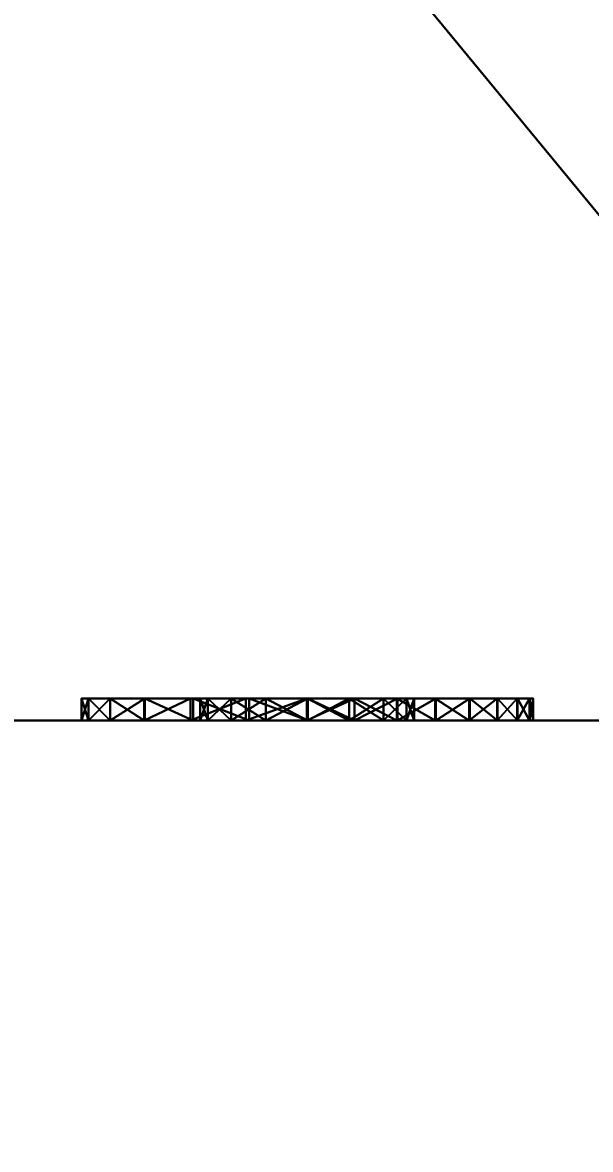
# Model space of a CAD drawing. Extents: x -4.3 to 2.7, y -5.9 to 5.2.
# Drawn here: x 0.0215 to 0.0736, y 3.8242 to 3.9275 of the extents above; entities that cross this region are included whole.
import ezdxf

# ---------------------------------------------------------------- set-up
doc = ezdxf.new("R2010")
doc.units = 0
doc.header["$LTSCALE"] = 0.0254
doc.layers.get('0').update_dxf_attribs({"linetype": 'CONTINUOUS'})
doc.layers.get('DEFPOINTS').update_dxf_attribs({"linetype": 'CONTINUOUS'})
doc.layers.add('ATMOSC', color=190, linetype='CONTINUOUS')
doc.layers.add('ROOM', color=252, linetype='CONTINUOUS')
doc.styles.add('TAHOMA', font='')
doc.styles.get('TAHOMA').set_extended_font_data('Tahoma')
doc.dimstyles.new('DIMSTYLE1', dxfattribs={"dimtxt": 0.211521, "dimasz": 0.0127, "dimexe": 0.0127, "dimexo": 0.0127, "dimgap": 0.00254, "dimtad": 0, "dimtih": 1, "dimtoh": 1, "dimdec": 3, "dimzin": 0, "dimtxsty": 'TAHOMA', "dimblk": 'ARCHTICK', "dimcen": 0.09, "dimazin": 3, "dimtfac": 1, "dimtdec": 4, "dimtofl": 0, "dimtmove": 0, "dimatfit": 3, "dimtolj": 1, "dimtzin": 0})

# ---------------------------------------------------------------- blocks, each defined once
blk = doc.blocks.new('GROUPE85_1')
at = {"color": 0}
for p, q in [((0.16848, 0.04035), (0.16848, 0.04035, 0.002)), ((0.16848, 0.04035), (0.16848, 0.04035, 0.002)), ((0.17409, 0.041), (0.17409, 0.041, 0.002)), ((0.17409, 0.041), (0.17409, 0.041, 0.002)), ((0.17844, 0.04063), (0.17844, 0.04063, 0.002)), ((0.17844, 0.04063), (0.17844, 0.04063, 0.002)), ((0.18237, 0.03953), (0.18237, 0.03953, 0.002)), ((0.18237, 0.03953), (0.18237, 0.03953, 0.002)), ((0.16343, 0.0384), (0.16343, 0.0384, 0.002)), ((0.16343, 0.0384), (0.16343, 0.0384, 0.002)), ((0.1859, 0.03768), (0.1859, 0.03768, 0.002)), ((0.1859, 0.03768), (0.1859, 0.03768, 0.002)), ((0.15919, 0.03521), (0.15919, 0.03521, 0.002)), ((0.15919, 0.03521), (0.15919, 0.03521, 0.002)), ((0.18901, 0.03509), (0.18901, 0.03509, 0.002)), ((0.18901, 0.03509), (0.18901, 0.03509, 0.002)), ((0.17413, 0.03236), (0.17413, 0.03236, 0.002)), ((0.17413, 0.03236), (0.17413, 0.03236, 0.002)), ((0.17031, 0.03156), (0.17031, 0.03156, 0.002)), ((0.17031, 0.03156), (0.17031, 0.03156, 0.002)), ((0.17795, 0.03156), (0.17795, 0.03156, 0.002)), ((0.17795, 0.03156), (0.17795, 0.03156, 0.002)), ((0.19155, 0.03195), (0.19155, 0.03195, 0.002)), ((0.19155, 0.03195), (0.19155, 0.03195, 0.002)), ((0.15605, 0.03085), (0.15605, 0.03085, 0.002)), ((0.15605, 0.03085), (0.15605, 0.03085, 0.002)), ((0.16715, 0.02919), (0.16715, 0.02919, 0.002)), ((0.16715, 0.02919), (0.16715, 0.02919, 0.002)), ((0.1811, 0.02919), (0.1811, 0.02919, 0.002)), ((0.1811, 0.02919), (0.1811, 0.02919, 0.002)), ((0.19337, 0.02841), (0.19337, 0.02841, 0.002)), ((0.19337, 0.02841), (0.19337, 0.02841, 0.002)), ((0.15409, 0.02582), (0.15409, 0.02582, 0.002)), ((0.15409, 0.02582), (0.15409, 0.02582, 0.002)), ((0.16502, 0.02532), (0.16502, 0.02532, 0.002)), ((0.16502, 0.02532), (0.16502, 0.02532, 0.002)), ((0.18321, 0.02533), (0.18321, 0.02533, 0.002)), ((0.18321, 0.02533), (0.18321, 0.02533, 0.002)), ((0.19446, 0.02448), (0.19446, 0.02448, 0.002)), ((0.19446, 0.02448), (0.19446, 0.02448, 0.002)), ((0.15344, 0.02061), (0.15344, 0.02061, 0.002)), ((0.15344, 0.02061), (0.15344, 0.02061, 0.002)), ((0.16431, 0.02005), (0.16431, 0.02005, 0.002)), ((0.16431, 0.02005), (0.16431, 0.02005, 0.002)), ((0.18391, 0.02012), (0.18391, 0.02012, 0.002)), ((0.18391, 0.02012), (0.18391, 0.02012, 0.002)), ((0.19482, 0.02016), (0.19482, 0.02016, 0.002)), ((0.19482, 0.02016), (0.19482, 0.02016, 0.002)), ((0.19446, 0.01581), (0.19446, 0.01581, 0.002)), ((0.19446, 0.01581), (0.19446, 0.01581, 0.002)), ((0.16502, 0.01478), (0.16502, 0.01478, 0.002)), ((0.16502, 0.01478), (0.16502, 0.01478, 0.002)), ((0.18321, 0.0148), (0.18321, 0.0148, 0.002)), ((0.18321, 0.0148), (0.18321, 0.0148, 0.002)), ((0.15409, 0.01423), (0.15409, 0.01423, 0.002)), ((0.15409, 0.01423), (0.15409, 0.01423, 0.002)), ((0.19335, 0.01184), (0.19335, 0.01184, 0.002)), ((0.19335, 0.01184), (0.19335, 0.01184, 0.002)), ((0.16715, 0.01091), (0.16715, 0.01091, 0.002)), ((0.16715, 0.01091), (0.16715, 0.01091, 0.002)), ((0.1811, 0.01091), (0.1811, 0.01091, 0.002)), ((0.1811, 0.01091), (0.1811, 0.01091, 0.002)), ((0.15605, 0.00889), (0.15605, 0.00889, 0.002)), ((0.15605, 0.00889), (0.15605, 0.00889, 0.002)), ((0.17031, 0.00853), (0.17031, 0.00853, 0.002)), ((0.17031, 0.00853), (0.17031, 0.00853, 0.002)), ((0.17795, 0.00853), (0.17795, 0.00853, 0.002)), ((0.17795, 0.00853), (0.17795, 0.00853, 0.002)), ((0.19152, 0.00827), (0.19152, 0.00827, 0.002)), ((0.19152, 0.00827), (0.19152, 0.00827, 0.002)), ((0.17413, 0.00774), (0.17413, 0.00774, 0.002)), ((0.17413, 0.00774), (0.17413, 0.00774, 0.002)), ((0.15925, 0.00466), (0.15925, 0.00466, 0.002)), ((0.15925, 0.00466), (0.15925, 0.00466, 0.002)), ((0.18895, 0.00508), (0.18895, 0.00508, 0.002)), ((0.18895, 0.00508), (0.18895, 0.00508, 0.002)), ((0.18583, 0.00246), (0.18583, 0.00246, 0.002)), ((0.18583, 0.00246), (0.18583, 0.00246, 0.002)), ((0.16365, 0.00159), (0.16365, 0.00159, 0.002)), ((0.16365, 0.00159), (0.16365, 0.00159, 0.002)), ((0.18232, 0.00059), (0.18232, 0.00059, 0.002)), ((0.18232, 0.00059), (0.18232, 0.00059, 0.002)), ((0.16878, -0.00028), (0.16878, -0.00028, 0.002)), ((0.16878, -0.00028), (0.16878, -0.00028, 0.002)), ((0.17417, -0.00091), (0.17417, -0.00091, 0.002)), ((0.17417, -0.00091), (0.17417, -0.00091, 0.002)), ((0.17843, -0.00053), (0.17843, -0.00053, 0.002)), ((0.17843, -0.00053), (0.17843, -0.00053, 0.002))]:
    blk.add_line(p, q, dxfattribs=at)
at = {"color": 28}
mesh = blk.add_polyface(dxfattribs=at)
corners = [(0.15409, 0.02582), (0.15409, 0.01423), (0.15344, 0.02061), (0.15605, 0.03085), (0.15605, 0.00889), (0.15919, 0.03521), (0.15925, 0.00466), (0.16343, 0.0384), (0.16365, 0.00159), (0.16431, 0.02005), (0.16502, 0.02532), (0.16848, 0.04035), (0.16715, 0.02919), (0.17031, 0.03156), (0.17409, 0.041), (0.17413, 0.03236), (0.17844, 0.04063), (0.17795, 0.03156), (0.1811, 0.02919), (0.18237, 0.03953), (0.18321, 0.02533), (0.1859, 0.03768), (0.18391, 0.02012), (0.18583, 0.00246), (0.18895, 0.00508), (0.18901, 0.03509), (0.19152, 0.00827), (0.19155, 0.03195), (0.19335, 0.01184), (0.19337, 0.02841), (0.19446, 0.01581), (0.19446, 0.02448), (0.19482, 0.02016), (0.16502, 0.01478), (0.16878, -0.00028), (0.16715, 0.01091), (0.17031, 0.00853), (0.17417, -0.00091), (0.17413, 0.00774), (0.17795, 0.00853), (0.17843, -0.00053), (0.1811, 0.01091), (0.18232, 0.00059), (0.18321, 0.0148)]
mesh.append_faces([[corners[k] for k in face] for face in [(0, 1, 2), (30, 31, 32)]], dxfattribs={"vtx0": -1, "color": 28})
mesh.append_faces([[corners[k] for k in face] for face in [(1, 3, 4), (4, 5, 6), (6, 7, 8), (9, 7, 10), (10, 11, 12), (12, 11, 13), (13, 14, 15), (15, 16, 17), (17, 16, 18), (18, 19, 20), (20, 21, 22), (23, 21, 24), (24, 25, 26), (26, 27, 28), (28, 29, 30), (8, 33, 34), (33, 8, 9), (34, 36, 37), (37, 39, 40), (40, 41, 42), (42, 43, 23)]], dxfattribs={"vtx0": -1, "vtx1": -1, "color": 28})
mesh.append_faces([[corners[k] for k in face] for face in [(8, 7, 9), (22, 21, 23)]], dxfattribs={"vtx0": -1, "vtx1": -1, "vtx2": -1, "color": 28})
mesh.append_faces([[corners[k] for k in face] for face in [(1, 0, 3), (4, 3, 5), (6, 5, 7), (10, 7, 11), (13, 11, 14), (15, 14, 16), (18, 16, 19), (20, 19, 21), (24, 21, 25), (26, 25, 27), (28, 27, 29), (30, 29, 31), (34, 33, 35), (34, 35, 36), (37, 36, 38), (37, 38, 39), (40, 39, 41), (42, 41, 43), (23, 43, 22)]], dxfattribs={"vtx0": -1, "vtx2": -1, "color": 28})
mesh = blk.add_polyface(dxfattribs=at)
corners = [(0.16365, 0.00159, 0.002), (0.16502, 0.01478, 0.002), (0.16431, 0.02005, 0.002), (0.16878, -0.00028, 0.002), (0.16715, 0.01091, 0.002), (0.17031, 0.00853, 0.002), (0.17417, -0.00091, 0.002), (0.17413, 0.00774, 0.002), (0.17795, 0.00853, 0.002), (0.17843, -0.00053, 0.002), (0.1811, 0.01091, 0.002), (0.18232, 0.00059, 0.002), (0.18321, 0.0148, 0.002), (0.18583, 0.00246, 0.002), (0.18391, 0.02012, 0.002), (0.15409, 0.01423, 0.002), (0.15409, 0.02582, 0.002), (0.15344, 0.02061, 0.002), (0.15605, 0.00889, 0.002), (0.15605, 0.03085, 0.002), (0.15925, 0.00466, 0.002), (0.15919, 0.03521, 0.002), (0.16343, 0.0384, 0.002), (0.16502, 0.02532, 0.002), (0.16848, 0.04035, 0.002), (0.16715, 0.02919, 0.002), (0.17031, 0.03156, 0.002), (0.17409, 0.041, 0.002), (0.17413, 0.03236, 0.002), (0.17844, 0.04063, 0.002), (0.17795, 0.03156, 0.002), (0.1811, 0.02919, 0.002), (0.18237, 0.03953, 0.002), (0.18321, 0.02533, 0.002), (0.1859, 0.03768, 0.002), (0.18895, 0.00508, 0.002), (0.18901, 0.03509, 0.002), (0.19152, 0.00827, 0.002), (0.19155, 0.03195, 0.002), (0.19335, 0.01184, 0.002), (0.19337, 0.02841, 0.002), (0.19446, 0.01581, 0.002), (0.19446, 0.02448, 0.002), (0.19482, 0.02016, 0.002)]
mesh.append_faces([[corners[k] for k in face] for face in [(15, 16, 17), (42, 41, 43)]], dxfattribs={"vtx0": -1, "color": 28})
mesh.append_faces([[corners[k] for k in face] for face in [(1, 3, 4), (4, 3, 5), (5, 6, 7), (7, 6, 8), (8, 9, 10), (10, 11, 12), (12, 13, 14), (16, 18, 19), (19, 20, 21), (21, 20, 22), (22, 23, 24), (24, 26, 27), (27, 28, 29), (29, 31, 32), (32, 33, 34), (34, 35, 36), (36, 37, 38), (38, 39, 40), (40, 41, 42)]], dxfattribs={"vtx0": -1, "vtx1": -1, "color": 28})
mesh.append_faces([[corners[k] for k in face] for face in [(22, 0, 2), (34, 14, 13)]], dxfattribs={"vtx0": -1, "vtx1": -1, "vtx2": -1, "color": 28})
mesh.append_faces([[corners[k] for k in face] for face in [(0, 1, 2), (1, 0, 3), (5, 3, 6), (8, 6, 9), (10, 9, 11), (12, 11, 13), (16, 15, 18), (19, 18, 20), (22, 20, 0), (22, 2, 23), (24, 23, 25), (24, 25, 26), (27, 26, 28), (29, 28, 30), (29, 30, 31), (32, 31, 33), (34, 33, 14), (34, 13, 35), (36, 35, 37), (38, 37, 39), (40, 39, 41)]], dxfattribs={"vtx0": -1, "vtx2": -1, "color": 28})
mesh = blk.add_polyface(dxfattribs=at)
corners = [(0.16343, 0.0384, 0.002), (0.16848, 0.04035), (0.16343, 0.0384), (0.16848, 0.04035, 0.002)]
mesh.append_faces([[corners[k] for k in face] for face in [(0, 1, 2), (1, 0, 3)]], dxfattribs={"vtx0": -1, "color": 28})
mesh = blk.add_polyface(dxfattribs=at)
corners = [(0.16848, 0.04035, 0.002), (0.17409, 0.041), (0.16848, 0.04035), (0.17409, 0.041, 0.002)]
mesh.append_faces([[corners[k] for k in face] for face in [(0, 1, 2), (1, 0, 3)]], dxfattribs={"vtx0": -1, "color": 28})
mesh = blk.add_polyface(dxfattribs=at)
corners = [(0.17409, 0.041, 0.002), (0.17844, 0.04063), (0.17409, 0.041), (0.17844, 0.04063, 0.002)]
mesh.append_faces([[corners[k] for k in face] for face in [(0, 1, 2), (1, 0, 3)]], dxfattribs={"vtx0": -1, "color": 28})
mesh = blk.add_polyface(dxfattribs=at)
corners = [(0.17844, 0.04063, 0.002), (0.18237, 0.03953), (0.17844, 0.04063), (0.18237, 0.03953, 0.002)]
mesh.append_faces([[corners[k] for k in face] for face in [(0, 1, 2), (1, 0, 3)]], dxfattribs={"vtx0": -1, "color": 28})
mesh = blk.add_polyface(dxfattribs=at)
corners = [(0.18237, 0.03953, 0.002), (0.1859, 0.03768), (0.18237, 0.03953), (0.1859, 0.03768, 0.002)]
mesh.append_faces([[corners[k] for k in face] for face in [(0, 1, 2), (1, 0, 3)]], dxfattribs={"vtx0": -1, "color": 28})
mesh = blk.add_polyface(dxfattribs=at)
corners = [(0.15919, 0.03521, 0.002), (0.16343, 0.0384), (0.15919, 0.03521), (0.16343, 0.0384, 0.002)]
mesh.append_faces([[corners[k] for k in face] for face in [(0, 1, 2), (1, 0, 3)]], dxfattribs={"vtx0": -1, "color": 28})
mesh = blk.add_polyface(dxfattribs=at)
corners = [(0.1859, 0.03768, 0.002), (0.18901, 0.03509), (0.1859, 0.03768), (0.18901, 0.03509, 0.002)]
mesh.append_faces([[corners[k] for k in face] for face in [(0, 1, 2), (1, 0, 3)]], dxfattribs={"vtx0": -1, "color": 28})
mesh = blk.add_polyface(dxfattribs=at)
corners = [(0.15919, 0.03521, 0.002), (0.15605, 0.03085), (0.15605, 0.03085, 0.002), (0.15919, 0.03521)]
mesh.append_faces([[corners[k] for k in face] for face in [(0, 1, 2), (1, 0, 3)]], dxfattribs={"vtx0": -1, "color": 28})
mesh = blk.add_polyface(dxfattribs=at)
corners = [(0.18901, 0.03509), (0.19155, 0.03195, 0.002), (0.19155, 0.03195), (0.18901, 0.03509, 0.002)]
mesh.append_faces([[corners[k] for k in face] for face in [(0, 1, 2), (1, 0, 3)]], dxfattribs={"vtx0": -1, "color": 28})
mesh = blk.add_polyface(dxfattribs=at)
corners = [(0.17413, 0.03236, 0.002), (0.17031, 0.03156), (0.17413, 0.03236), (0.17031, 0.03156, 0.002)]
mesh.append_faces([[corners[k] for k in face] for face in [(0, 1, 2), (1, 0, 3)]], dxfattribs={"vtx0": -1, "color": 28})
mesh = blk.add_polyface(dxfattribs=at)
corners = [(0.17795, 0.03156, 0.002), (0.17413, 0.03236), (0.17795, 0.03156), (0.17413, 0.03236, 0.002)]
mesh.append_faces([[corners[k] for k in face] for face in [(0, 1, 2), (1, 0, 3)]], dxfattribs={"vtx0": -1, "color": 28})
mesh = blk.add_polyface(dxfattribs=at)
corners = [(0.17031, 0.03156, 0.002), (0.16715, 0.02919), (0.17031, 0.03156), (0.16715, 0.02919, 0.002)]
mesh.append_faces([[corners[k] for k in face] for face in [(0, 1, 2), (1, 0, 3)]], dxfattribs={"vtx0": -1, "color": 28})
mesh = blk.add_polyface(dxfattribs=at)
corners = [(0.1811, 0.02919, 0.002), (0.17795, 0.03156), (0.1811, 0.02919), (0.17795, 0.03156, 0.002)]
mesh.append_faces([[corners[k] for k in face] for face in [(0, 1, 2), (1, 0, 3)]], dxfattribs={"vtx0": -1, "color": 28})
mesh = blk.add_polyface(dxfattribs=at)
corners = [(0.19155, 0.03195), (0.19337, 0.02841, 0.002), (0.19337, 0.02841), (0.19155, 0.03195, 0.002)]
mesh.append_faces([[corners[k] for k in face] for face in [(0, 1, 2), (1, 0, 3)]], dxfattribs={"vtx0": -1, "color": 28})
mesh = blk.add_polyface(dxfattribs=at)
corners = [(0.15605, 0.03085, 0.002), (0.15409, 0.02582), (0.15409, 0.02582, 0.002), (0.15605, 0.03085)]
mesh.append_faces([[corners[k] for k in face] for face in [(0, 1, 2), (1, 0, 3)]], dxfattribs={"vtx0": -1, "color": 28})
mesh = blk.add_polyface(dxfattribs=at)
corners = [(0.16715, 0.02919), (0.16502, 0.02532, 0.002), (0.16502, 0.02532), (0.16715, 0.02919, 0.002)]
mesh.append_faces([[corners[k] for k in face] for face in [(0, 1, 2), (1, 0, 3)]], dxfattribs={"vtx0": -1, "color": 28})
mesh = blk.add_polyface(dxfattribs=at)
corners = [(0.1811, 0.02919, 0.002), (0.18321, 0.02533), (0.18321, 0.02533, 0.002), (0.1811, 0.02919)]
mesh.append_faces([[corners[k] for k in face] for face in [(0, 1, 2), (1, 0, 3)]], dxfattribs={"vtx0": -1, "color": 28})
mesh = blk.add_polyface(dxfattribs=at)
corners = [(0.19337, 0.02841), (0.19446, 0.02448, 0.002), (0.19446, 0.02448), (0.19337, 0.02841, 0.002)]
mesh.append_faces([[corners[k] for k in face] for face in [(0, 1, 2), (1, 0, 3)]], dxfattribs={"vtx0": -1, "color": 28})
mesh = blk.add_polyface(dxfattribs=at)
corners = [(0.15409, 0.02582, 0.002), (0.15344, 0.02061), (0.15344, 0.02061, 0.002), (0.15409, 0.02582)]
mesh.append_faces([[corners[k] for k in face] for face in [(0, 1, 2), (1, 0, 3)]], dxfattribs={"vtx0": -1, "color": 28})
mesh = blk.add_polyface(dxfattribs=at)
corners = [(0.16502, 0.02532), (0.16431, 0.02005, 0.002), (0.16431, 0.02005), (0.16502, 0.02532, 0.002)]
mesh.append_faces([[corners[k] for k in face] for face in [(0, 1, 2), (1, 0, 3)]], dxfattribs={"vtx0": -1, "color": 28})
mesh = blk.add_polyface(dxfattribs=at)
corners = [(0.18321, 0.02533, 0.002), (0.18391, 0.02012), (0.18391, 0.02012, 0.002), (0.18321, 0.02533)]
mesh.append_faces([[corners[k] for k in face] for face in [(0, 1, 2), (1, 0, 3)]], dxfattribs={"vtx0": -1, "color": 28})
mesh = blk.add_polyface(dxfattribs=at)
corners = [(0.19446, 0.02448), (0.19482, 0.02016, 0.002), (0.19482, 0.02016), (0.19446, 0.02448, 0.002)]
mesh.append_faces([[corners[k] for k in face] for face in [(0, 1, 2), (1, 0, 3)]], dxfattribs={"vtx0": -1, "color": 28})
mesh = blk.add_polyface(dxfattribs=at)
corners = [(0.15344, 0.02061, 0.002), (0.15409, 0.01423), (0.15409, 0.01423, 0.002), (0.15344, 0.02061)]
mesh.append_faces([[corners[k] for k in face] for face in [(0, 1, 2), (1, 0, 3)]], dxfattribs={"vtx0": -1, "color": 28})
mesh = blk.add_polyface(dxfattribs=at)
corners = [(0.16431, 0.02005), (0.16502, 0.01478, 0.002), (0.16502, 0.01478), (0.16431, 0.02005, 0.002)]
mesh.append_faces([[corners[k] for k in face] for face in [(0, 1, 2), (1, 0, 3)]], dxfattribs={"vtx0": -1, "color": 28})
mesh = blk.add_polyface(dxfattribs=at)
corners = [(0.18391, 0.02012, 0.002), (0.18321, 0.0148), (0.18321, 0.0148, 0.002), (0.18391, 0.02012)]
mesh.append_faces([[corners[k] for k in face] for face in [(0, 1, 2), (1, 0, 3)]], dxfattribs={"vtx0": -1, "color": 28})
mesh = blk.add_polyface(dxfattribs=at)
corners = [(0.19482, 0.02016), (0.19446, 0.01581, 0.002), (0.19446, 0.01581), (0.19482, 0.02016, 0.002)]
mesh.append_faces([[corners[k] for k in face] for face in [(0, 1, 2), (1, 0, 3)]], dxfattribs={"vtx0": -1, "color": 28})
mesh = blk.add_polyface(dxfattribs=at)
corners = [(0.19446, 0.01581), (0.19335, 0.01184, 0.002), (0.19335, 0.01184), (0.19446, 0.01581, 0.002)]
mesh.append_faces([[corners[k] for k in face] for face in [(0, 1, 2), (1, 0, 3)]], dxfattribs={"vtx0": -1, "color": 28})
mesh = blk.add_polyface(dxfattribs=at)
corners = [(0.16502, 0.01478), (0.16715, 0.01091, 0.002), (0.16715, 0.01091), (0.16502, 0.01478, 0.002)]
mesh.append_faces([[corners[k] for k in face] for face in [(0, 1, 2), (1, 0, 3)]], dxfattribs={"vtx0": -1, "color": 28})
mesh = blk.add_polyface(dxfattribs=at)
corners = [(0.18321, 0.0148, 0.002), (0.1811, 0.01091), (0.1811, 0.01091, 0.002), (0.18321, 0.0148)]
mesh.append_faces([[corners[k] for k in face] for face in [(0, 1, 2), (1, 0, 3)]], dxfattribs={"vtx0": -1, "color": 28})
mesh = blk.add_polyface(dxfattribs=at)
corners = [(0.15409, 0.01423, 0.002), (0.15605, 0.00889), (0.15605, 0.00889, 0.002), (0.15409, 0.01423)]
mesh.append_faces([[corners[k] for k in face] for face in [(0, 1, 2), (1, 0, 3)]], dxfattribs={"vtx0": -1, "color": 28})
mesh = blk.add_polyface(dxfattribs=at)
corners = [(0.19335, 0.01184), (0.19152, 0.00827, 0.002), (0.19152, 0.00827), (0.19335, 0.01184, 0.002)]
mesh.append_faces([[corners[k] for k in face] for face in [(0, 1, 2), (1, 0, 3)]], dxfattribs={"vtx0": -1, "color": 28})
mesh = blk.add_polyface(dxfattribs=at)
corners = [(0.16715, 0.01091, 0.002), (0.17031, 0.00853), (0.16715, 0.01091), (0.17031, 0.00853, 0.002)]
mesh.append_faces([[corners[k] for k in face] for face in [(0, 1, 2), (1, 0, 3)]], dxfattribs={"vtx0": -1, "color": 28})
mesh = blk.add_polyface(dxfattribs=at)
corners = [(0.17795, 0.00853, 0.002), (0.1811, 0.01091), (0.17795, 0.00853), (0.1811, 0.01091, 0.002)]
mesh.append_faces([[corners[k] for k in face] for face in [(0, 1, 2), (1, 0, 3)]], dxfattribs={"vtx0": -1, "color": 28})
mesh = blk.add_polyface(dxfattribs=at)
corners = [(0.15605, 0.00889, 0.002), (0.15925, 0.00466), (0.15925, 0.00466, 0.002), (0.15605, 0.00889)]
mesh.append_faces([[corners[k] for k in face] for face in [(0, 1, 2), (1, 0, 3)]], dxfattribs={"vtx0": -1, "color": 28})
mesh = blk.add_polyface(dxfattribs=at)
corners = [(0.17031, 0.00853, 0.002), (0.17413, 0.00774), (0.17031, 0.00853), (0.17413, 0.00774, 0.002)]
mesh.append_faces([[corners[k] for k in face] for face in [(0, 1, 2), (1, 0, 3)]], dxfattribs={"vtx0": -1, "color": 28})
mesh = blk.add_polyface(dxfattribs=at)
corners = [(0.17413, 0.00774, 0.002), (0.17795, 0.00853), (0.17413, 0.00774), (0.17795, 0.00853, 0.002)]
mesh.append_faces([[corners[k] for k in face] for face in [(0, 1, 2), (1, 0, 3)]], dxfattribs={"vtx0": -1, "color": 28})
mesh = blk.add_polyface(dxfattribs=at)
corners = [(0.19152, 0.00827), (0.18895, 0.00508, 0.002), (0.18895, 0.00508), (0.19152, 0.00827, 0.002)]
mesh.append_faces([[corners[k] for k in face] for face in [(0, 1, 2), (1, 0, 3)]], dxfattribs={"vtx0": -1, "color": 28})
mesh = blk.add_polyface(dxfattribs=at)
corners = [(0.16365, 0.00159, 0.002), (0.15925, 0.00466), (0.16365, 0.00159), (0.15925, 0.00466, 0.002)]
mesh.append_faces([[corners[k] for k in face] for face in [(0, 1, 2), (1, 0, 3)]], dxfattribs={"vtx0": -1, "color": 28})
mesh = blk.add_polyface(dxfattribs=at)
corners = [(0.18895, 0.00508, 0.002), (0.18583, 0.00246), (0.18895, 0.00508), (0.18583, 0.00246, 0.002)]
mesh.append_faces([[corners[k] for k in face] for face in [(0, 1, 2), (1, 0, 3)]], dxfattribs={"vtx0": -1, "color": 28})
mesh = blk.add_polyface(dxfattribs=at)
corners = [(0.18583, 0.00246, 0.002), (0.18232, 0.00059), (0.18583, 0.00246), (0.18232, 0.00059, 0.002)]
mesh.append_faces([[corners[k] for k in face] for face in [(0, 1, 2), (1, 0, 3)]], dxfattribs={"vtx0": -1, "color": 28})
mesh = blk.add_polyface(dxfattribs=at)
corners = [(0.16878, -0.00028, 0.002), (0.16365, 0.00159), (0.16878, -0.00028), (0.16365, 0.00159, 0.002)]
mesh.append_faces([[corners[k] for k in face] for face in [(0, 1, 2), (1, 0, 3)]], dxfattribs={"vtx0": -1, "color": 28})
mesh = blk.add_polyface(dxfattribs=at)
corners = [(0.18232, 0.00059, 0.002), (0.17843, -0.00053), (0.18232, 0.00059), (0.17843, -0.00053, 0.002)]
mesh.append_faces([[corners[k] for k in face] for face in [(0, 1, 2), (1, 0, 3)]], dxfattribs={"vtx0": -1, "color": 28})
mesh = blk.add_polyface(dxfattribs=at)
corners = [(0.17417, -0.00091, 0.002), (0.16878, -0.00028), (0.17417, -0.00091), (0.16878, -0.00028, 0.002)]
mesh.append_faces([[corners[k] for k in face] for face in [(0, 1, 2), (1, 0, 3)]], dxfattribs={"vtx0": -1, "color": 28})
mesh = blk.add_polyface(dxfattribs=at)
corners = [(0.17843, -0.00053, 0.002), (0.17417, -0.00091), (0.17843, -0.00053), (0.17417, -0.00091, 0.002)]
mesh.append_faces([[corners[k] for k in face] for face in [(0, 1, 2), (1, 0, 3)]], dxfattribs={"vtx0": -1, "color": 28})
blk = doc.blocks.new('GROUPE_6')
at = {"layer": 'ATMOSC', "color": 211}
for p, q in [((0, 0, 0.345), (0.225, 0, 0.345)), ((0, 0), (0.225, 0)), ((0, 0), (0.225, 0)), ((0, 0, 0.345), (0.225, 0, 0.345))]:
    blk.add_line(p, q, dxfattribs=at)
mesh = blk.add_polyface(dxfattribs=at)
corners = [(0.225, 0.273), (0, 0), (0, 0.273), (0.225, 0)]
mesh.append_faces([[corners[k] for k in face] for face in [(0, 1, 2), (1, 0, 3)]], dxfattribs={"vtx0": -1, "color": 211})
mesh = blk.add_polyface(dxfattribs=at)
corners = [(0.225, 0, 0.345), (0, 0.273, 0.345), (0, 0, 0.345), (0.225, 0.273, 0.345)]
mesh.append_faces([[corners[k] for k in face] for face in [(0, 1, 2), (1, 0, 3)]], dxfattribs={"vtx0": -1, "color": 211})
mesh = blk.add_polyface(dxfattribs=at)
corners = [(0.225, 0, 0.345), (0, 0), (0.225, 0), (0, 0, 0.345)]
mesh.append_faces([[corners[k] for k in face] for face in [(0, 1, 2), (1, 0, 3)]], dxfattribs={"vtx0": -1, "color": 211})
blk = doc.blocks.new('_ARCHTICK')
at = {"color": 0, "linetype": 'BYBLOCK', "const_width": 0.15}
blk.add_lwpolyline([(-0.5, -0.5), (0.5, 0.5)], dxfattribs=at)
blk = doc.blocks.new('*D114')
at = {"color": 0}
for p, q in [((2.6873, 5.2), (-3.68976, 5.2)), ((-3.67706, 5.2), (-3.67706, 0.1083)), ((-3.67706, -5.2), (-3.67706, -0.1083)), ((2.6873, -5.2), (-3.68976, -5.2))]:
    blk.add_line(p, q, dxfattribs=at)
at = {"layer": 'DEFPOINTS', "color": 0}
for p in [(-3.67706, 5.2), (2.7, 5.2), (2.7, -5.2)]:
    blk.add_point(p, dxfattribs=at)
at = {"color": 0, "xscale": 0.0127, "yscale": 0.0127, "zscale": 0.0127}
for p, rotation in [((-3.67706, 5.2), 90), ((-3.67706, -5.2), 270)]:
    blk.add_blockref('_ARCHTICK', p, dxfattribs=dict(at, rotation=rotation))
at = {"color": 0, "insert": (-3.67706, 0), "char_height": 0.2115215, "attachment_point": 5, "style": 'TAHOMA'}
blk.add_mtext('\\A1;10.400m', dxfattribs=at)

msp = doc.modelspace()

# ---------------------------------------------------------------- block references
at = {"color": 0}
msp.add_blockref('GROUPE_6', (-0.1125, 3.8635, 0.895), dxfattribs=at)
at = {"layer": 'ATMOSC', "color": 0, "extrusion": (0, -1, -3.82857e-16)}
msp.add_blockref('GROUPE85_1', (-0.1265, 1.24, -3.8655), dxfattribs=at)

# ---------------------------------------------------------------- dimensions: what is measured, and where the dimension line sits
at = {"color": 250}
dim = msp.add_linear_dim(base=(-3.67706, 5.2), p1=(2.7, -5.2), p2=(2.7, 5.2), angle=90, dimstyle='DIMSTYLE1', override={"dimtih": 1, "dimpost": 'm'}, dxfattribs=at)
dim.commit()
dim.dimension.update_dxf_attribs({"geometry": '*D114', "text_midpoint": (-3.67706, 0)})

# ---------------------------------------------------------------- meshes
at = {"layer": 'ROOM', "color": 254}
mesh = msp.add_polyface(dxfattribs=at)
corners = [(2.7, 5.2), (-2.7, -5.2), (-2.7, 5.2), (2.7, -5.2)]
mesh.append_faces([[corners[k] for k in face] for face in [(0, 1, 2), (1, 0, 3)]], dxfattribs={"vtx0": -1, "color": 254})

doc.saveas('drawing.dxf')
